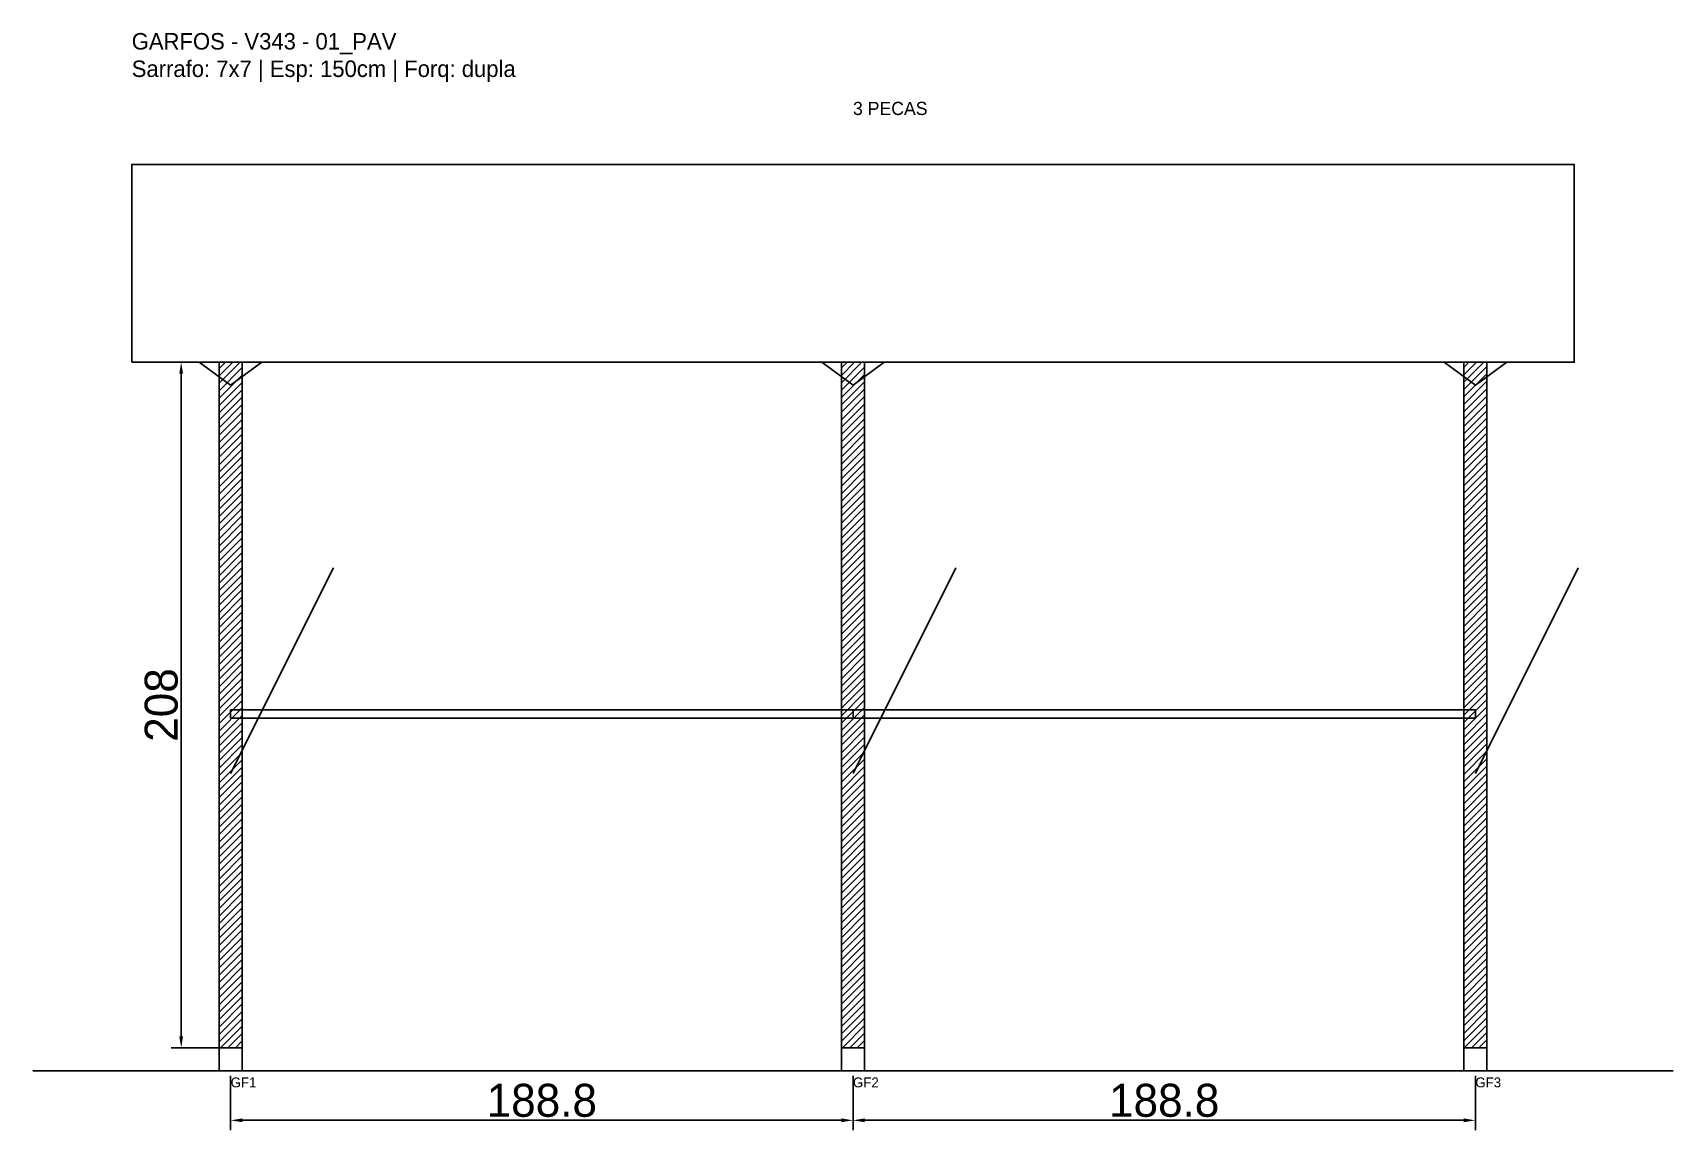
# Model space of a CAD drawing. Header units: metres. Extents: x -30 to 468, y -25 to 308.
import ezdxf

# ---------------------------------------------------------------- set-up
doc = ezdxf.new("R2010")
doc.units = ezdxf.units.M
for name, color, linetype in [('BARRA_ANCORAGEM', 1, 'Continuous'), ('COTA', 241, 'Continuous'), ('GARFOS OK', 3, 'Continuous'), ('NOME DA VIGA', 6, 'Continuous'), ('SARR_7x7', 40, 'Continuous'), ('TIRAS REESCORAMENTO', 252, 'Continuous'), ('VIGAS', 3, 'Continuous')]:
    doc.layers.add(name, color=color, linetype=linetype)
doc.dimstyles.new('EZ DXF', dxfattribs={"dimtxt": 10, "dimasz": 3.5, "dimexe": 3, "dimexo": 1.5, "dimgap": 1, "dimtad": 1, "dimdec": 1, "dimdsep": 46, "dimcen": 2.5, "dimazin": 3, "dimtfac": 1, "dimtmove": 0, "dimatfit": 3})

msp = doc.modelspace()

# ---------------------------------------------------------------- hatches: boundary and pattern name
at = {"layer": 'COTA'}
h = msp.add_hatch(dxfattribs=at)
h.set_pattern_fill('ANSI31', scale=0.5)
h.paths.add_polyline_path([(26.5, 0), (33.5, 0), (33.5, 208), (26.5, 208)])
h = msp.add_hatch(dxfattribs=at)
h.set_pattern_fill('ANSI31', scale=0.5)
h.paths.add_polyline_path([(215.25, 0), (222.25, 0), (222.25, 208), (215.25, 208)])
h = msp.add_hatch(dxfattribs=at)
h.set_pattern_fill('ANSI31', scale=0.5)
h.paths.add_polyline_path([(404, 0), (411, 0), (411, 208), (404, 208)])

# ---------------------------------------------------------------- linework, layer by layer
at = {"layer": 'BARRA_ANCORAGEM'}
for p, q in [((30, 83.2), (61.2, 145.6)), ((218.75, 83.2), (249.95, 145.6)), ((407.5, 83.2), (438.7, 145.6))]:
    msp.add_line(p, q, dxfattribs=at)
at = {"layer": 'GARFOS OK'}
for p, q in [((30, 201), (20.5, 208)), ((20.5, 208), (39.5, 208)), ((30, 201), (39.5, 208)), ((218.75, 201), (209.25, 208)), ((209.25, 208), (228.25, 208)), ((218.75, 201), (228.25, 208)), ((407.5, 201), (398, 208)), ((398, 208), (417, 208)), ((407.5, 201), (417, 208))]:
    msp.add_line(p, q, dxfattribs=at)
at = {"layer": 'GARFOS OK', "linetype": 'CONTINUOUS'}
msp.add_line((-30, -7), (467.5, -7), dxfattribs=at)
at = {"layer": 'GARFOS OK'}
for points in [[(26.5, 0), (33.5, 0), (33.5, 208), (26.5, 208), (26.5, 0)], [(215.25, 0), (222.25, 0), (222.25, 208), (215.25, 208), (215.25, 0)], [(404, 0), (411, 0), (411, 208), (404, 208), (404, 0)]]:
    msp.add_lwpolyline(points, dxfattribs=at)
at = {"layer": 'SARR_7x7'}
for points in [[(26.5, -7), (33.5, -7), (33.5, 0), (26.5, 0), (26.5, -7)], [(215.25, -7), (222.25, -7), (222.25, 0), (215.25, 0), (215.25, -7)], [(404, -7), (411, -7), (411, 0), (404, 0), (404, -7)]]:
    msp.add_lwpolyline(points, dxfattribs=at)
at = {"layer": 'TIRAS REESCORAMENTO'}
for points in [[(30, 100), (218.75, 100), (218.75, 102.5), (30, 102.5), (30, 100)], [(218.75, 100), (407.5, 100), (407.5, 102.5), (218.75, 102.5), (218.75, 100)]]:
    msp.add_lwpolyline(points, dxfattribs=at)
at = {"layer": 'VIGAS'}
msp.add_lwpolyline([(0, 208), (437.5, 208), (437.5, 268), (0, 268), (0, 208)], dxfattribs=at)

# ---------------------------------------------------------------- texts
at = {"layer": 'NOME DA VIGA'}
for s, height, p in [('3 PECAS', 4, (218.75, 283)), ('GF1', 3, (30, -12)), ('GF2', 3, (218.75, -12)), ('GF3', 3, (407.5, -12))]:
    msp.add_text(s, height=height, dxfattribs=at).set_placement(p)
at = {"layer": 'NOME DA VIGA', "insert": (0, 293), "char_height": 5, "attachment_point": 7}
msp.add_mtext('GARFOS - V343 - 01_PAV\\PSarrafo: 7x7 | Esp: 150cm | Forq: dupla', dxfattribs=at)

# ---------------------------------------------------------------- dimensions: what is measured, and where the dimension line sits
at = {"layer": 'COTA'}
msp.add_linear_dim(base=(15, 0), p1=(30, 0), p2=(30, 208), angle=90, dimstyle='EZ DXF', dxfattribs=at).render()
for base, p1, p2 in [((30, -22), (30, -7), (218.75, -7)), ((218.75, -22), (218.75, -7), (407.5, -7))]:
    msp.add_linear_dim(base=base, p1=p1, p2=p2, dimstyle='EZ DXF', dxfattribs=at).render()

doc.saveas('drawing.dxf')
